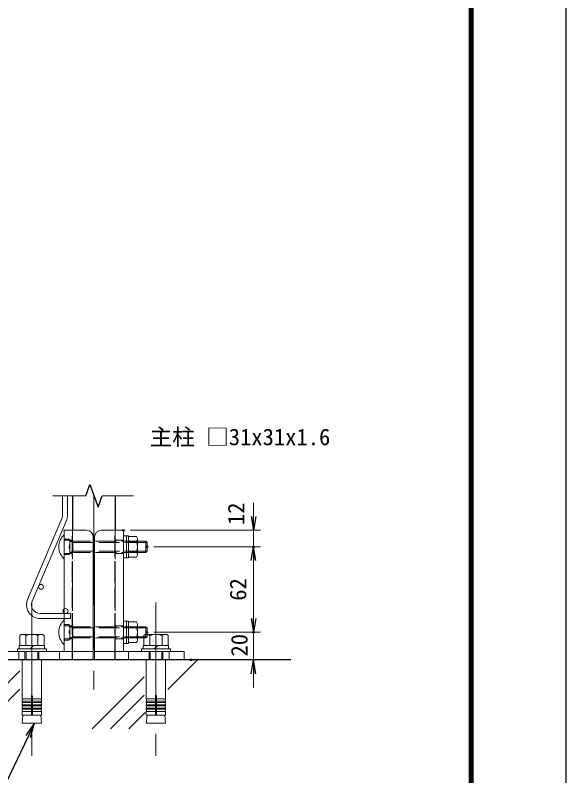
# Model space of a CAD drawing. Units: millimetres, scale not verified. Extents: x -4200 to 4200, y -2970 to 2970.
# Drawn here: x 2603 to 4200, y -922 to 1284 of the extents above; entities that cross this region are included whole.
import ezdxf
from ezdxf.enums import TextEntityAlignment as Align

# ---------------------------------------------------------------- set-up
doc = ezdxf.new("R2010")
doc.units = ezdxf.units.MM
doc.header["$LTSCALE"] = 10
doc.header["$PDMODE"] = 32
doc.header["$PDSIZE"] = 5
doc.linetypes.add('DASHED', pattern=[7.5, 6, -1.5])
doc.linetypes.add('USER1', pattern=[50.8, 31.75, -6.35, 6.35, -6.35])
for name, color, linetype, lineweight in [('0-0_D-STR-DIM', 7, 'Continuous', 13), ('0-1_D-STR3', 3, 'Continuous', 13), ('0-2_D-BMK', 2, 'USER1', 13), ('0-3_D-STR1', 1, 'Continuous', 25), ('0-4_D-BGD', 7, 'Continuous', 25), ('0-5_D-STR2', 7, 'Continuous', 13), ('0-6_0', 7, 'Continuous', 25), ('0-8_D-STR-TXT', 7, 'Continuous', 25), ('0-A_D-DCR-HCH', 7, 'Continuous', 13), ('0-C_D-TTL', 7, 'Continuous', 25)]:
    doc.layers.add(name, color=color, linetype=linetype, lineweight=lineweight)
doc.layers.add('0-7_Defpoints', color=7, linetype='Continuous')
doc.styles.add('ＭＳ ゴシック', font='')
doc.styles.get('ＭＳ ゴシック').set_extended_font_data('MS Gothic')

# ---------------------------------------------------------------- blocks, each defined once
blk = doc.blocks.new('ベースプレート部品\u3000側面図')
at = {"layer": '0-1_D-STR3'}
for p, q in [((39172.31, 25706.48), (39012.31, 25706.48)), ((39012.31, 25706.48), (39012.31, 24826.48)), ((39222.31, 24766.48), (39222.31, 25656.48)), ((39222.31, 24826.48), (38572.31, 24826.48)), ((38572.31, 24826.48), (38572.31, 24766.48)), ((39222.31, 24766.48), (38572.31, 24766.48))]:
    blk.add_line(p, q, dxfattribs=at)
at = {"layer": '0-1_D-STR3', "linetype": 'DASHED'}
for p, q in [((39072.31, 25706.48), (39072.31, 24826.48)), ((39072.31, 25633.98), (39012.31, 25633.98)), ((39072.31, 25538.98), (39012.31, 25538.98)), ((39072.31, 25013.98), (39012.31, 25013.98)), ((39072.31, 24918.98), (39012.31, 24918.98)), ((38682.31, 24826.48), (38682.31, 24766.48)), ((38977.31, 24826.48), (38977.31, 24766.48))]:
    blk.add_line(p, q, dxfattribs=at)
at = {"layer": '0-1_D-STR3'}
blk.add_arc((39172.31, 25656.48), 50, 0, 90, dxfattribs=at)
blk = doc.blocks.new('_Open')
at = {"layer": '0-6_0'}
blk.add_line((-10, 1.667), (0, 0), dxfattribs=at)
blk.add_lwpolyline([(-10, -1.667), (0, 0), (-10, 0)], dxfattribs=at)
blk = doc.blocks.new('BREAK')
at = {"layer": '0-6_0'}
for p, q in [((352.4, 128.3), (0, 256.5)), ((-352.4, -128.3), (352.4, 128.3)), ((0, -256.5), (-352.4, -128.3))]:
    blk.add_line(p, q, dxfattribs=at)
blk = doc.blocks.new('MLeader14')
at = {"layer": '0-8_D-STR-TXT'}
blk.add_line((2635.12, -805), (2658.56, -771.91), dxfattribs=at)
for points in [[(2647.12, -810.81), (2658.56, -771.91), (2641.12, -807.91)], [(2641.12, -807.91), (2534.84, -1027.32), (1784.12, -1027.32), (1776.92, -1027.32)]]:
    blk.add_lwpolyline(points, dxfattribs=at)

msp = doc.modelspace()

# ---------------------------------------------------------------- linework, layer by layer
at = {"layer": '0-0_D-STR-DIM'}
for p, q in [((3294.67, -170.07), (3294.67, -130.07)), ((2937.52, -210.07), (3314.67, -210.07)), ((3294.67, -210.07), (3294.67, -258.08)), ((3005.53, -258.08), (3314.67, -258.08)), ((3005.53, -258.08), (3314.67, -258.08)), ((3294.67, -298.08), (3294.67, -466.08)), ((3294.67, -298.08), (3294.67, -338.08)), ((3294.67, -466.08), (3294.67, -426.08)), ((3005.53, -506.08), (3314.67, -506.08)), ((3005.53, -506.08), (3314.67, -506.08)), ((3294.67, -586.08), (3294.67, -506.08)), ((3133.52, -586.08), (3314.67, -586.08)), ((3294.67, -626.08), (3294.67, -666.08))]:
    msp.add_line(p, q, dxfattribs=at)
at = {"layer": '0-1_D-STR3'}
for p, q in [((2745.52, -294.08), (2745.52, -222.08)), ((2925.52, -226.08), (2925.52, -290.08)), ((2931.92, -226.08), (2925.52, -226.08)), ((2931.92, -228.08), (2931.92, -288.08)), ((2931.92, -228.08), (2955.12, -228.08)), ((2957.92, -234.97), (2957.92, -281.15)), ((2957.92, -242.06), (2982.32, -242.06)), ((2982.32, -274.06), (2982.32, -242.06)), ((2982.32, -242.06), (2985.52, -245.26)), ((2931.92, -243.08), (2955.12, -243.08)), ((2957.92, -245.26), (2982.32, -245.26)), ((2985.52, -270.86), (2985.52, -245.26)), ((2931.92, -273.08), (2955.12, -273.08)), ((2957.92, -270.86), (2982.32, -270.86)), ((2957.92, -274.06), (2982.32, -274.06)), ((2982.32, -274.06), (2985.52, -270.86)), ((2931.92, -288.08), (2955.12, -288.08)), ((2745.52, -542.08), (2745.52, -470.08)), ((2925.52, -474.08), (2925.52, -538.08)), ((2931.92, -474.08), (2925.52, -474.08)), ((2931.92, -476.08), (2931.92, -536.08)), ((2931.92, -476.08), (2955.12, -476.08)), ((2957.92, -482.97), (2957.92, -529.15)), ((2931.92, -491.08), (2955.12, -491.08)), ((2957.92, -490.06), (2982.32, -490.06)), ((2957.92, -493.26), (2982.32, -493.26)), ((2982.32, -522.06), (2982.32, -490.06)), ((2982.32, -490.06), (2985.52, -493.26)), ((2985.52, -518.86), (2985.52, -493.26)), ((2616.32, -544.08), (2616.32, -515.28)), ((2679.22, -512.08), (2624.72, -512.08)), ((2633.92, -515.28), (2633.92, -544.08)), ((2669.12, -515.28), (2669.12, -544.08)), ((2686.72, -544.08), (2686.72, -515.28)), ((2931.92, -521.08), (2955.12, -521.08)), ((2957.92, -518.86), (2982.32, -518.86)), ((2957.92, -522.06), (2982.32, -522.06)), ((2976.32, -544.08), (2976.32, -515.28)), ((2982.32, -522.06), (2985.52, -518.86)), ((3039.22, -512.08), (2984.72, -512.08)), ((2993.92, -515.28), (2993.92, -544.08)), ((3029.12, -515.28), (3029.12, -544.08)), ((3046.72, -544.08), (3046.72, -515.28)), ((2646.52, -554.08), (2656.52, -544.08)), ((2931.92, -536.08), (2955.12, -536.08)), ((3006.52, -554.08), (3016.52, -544.08)), ((2631.52, -586.08), (2631.52, -562.08)), ((2634.72, -586.08), (2634.72, -562.08)), ((2668.32, -586.08), (2668.32, -562.08)), ((2671.52, -586.08), (2671.52, -562.08)), ((2991.52, -586.08), (2991.52, -562.08)), ((2994.72, -586.08), (2994.72, -562.08)), ((3028.32, -586.08), (3028.32, -562.08)), ((3031.52, -586.08), (3031.52, -562.08)), ((2650.02, -706.08), (2623.52, -706.08)), ((2650.02, -690.91), (2650.02, -746.08)), ((2653.02, -690.91), (2653.02, -746.08)), ((2653.02, -706.08), (2679.52, -706.08)), ((3010.02, -706.08), (2983.52, -706.08)), ((3010.02, -690.91), (3010.02, -746.08)), ((3013.02, -690.91), (3013.02, -746.08)), ((3013.02, -706.08), (3039.52, -706.08)), ((2650.02, -716.08), (2622.69, -716.08)), ((2650.02, -726.08), (2623.52, -726.08)), ((2653.02, -716.08), (2679.52, -716.08)), ((2653.02, -726.08), (2679.52, -726.08)), ((3010.02, -716.08), (2982.69, -716.08)), ((3010.02, -726.08), (2983.52, -726.08)), ((3013.02, -716.08), (3039.52, -716.08)), ((3013.02, -726.08), (3039.52, -726.08)), ((2650.02, -736.08), (2623.52, -736.08)), ((2653.02, -736.08), (2679.52, -736.08)), ((3010.02, -736.08), (2983.52, -736.08)), ((3013.02, -736.08), (3039.52, -736.08))]:
    msp.add_line(p, q, dxfattribs=at)
at = {"layer": '0-1_D-STR3', "linetype": 'DASHED'}
for p, q in [((2745.52, -235.48), (2759.12, -235.48)), ((2759.12, -235.48), (2761.52, -239.63)), ((2761.52, -276.52), (2761.52, -239.63)), ((2761.52, -242.08), (2957.92, -242.06)), ((2761.52, -242.08), (2770.32, -245.28)), ((2770.32, -274.08), (2770.32, -242.08)), ((2770.32, -245.28), (2957.92, -245.26)), ((2745.52, -280.68), (2759.12, -280.68)), ((2759.12, -280.68), (2761.52, -276.52)), ((2761.52, -274.08), (2770.32, -270.88)), ((2761.52, -274.08), (2957.92, -274.06)), ((2770.32, -270.88), (2957.92, -270.86)), ((2745.52, -483.48), (2759.12, -483.48)), ((2759.12, -483.48), (2761.52, -487.63)), ((2761.52, -524.52), (2761.52, -487.63)), ((2761.52, -490.08), (2957.92, -490.06)), ((2761.52, -490.08), (2770.32, -493.28)), ((2770.32, -522.08), (2770.32, -490.08)), ((2770.32, -493.28), (2957.92, -493.26)), ((2745.52, -528.68), (2759.12, -528.68)), ((2759.12, -528.68), (2761.52, -524.52)), ((2761.52, -522.08), (2770.32, -518.88)), ((2761.52, -522.08), (2957.92, -522.06)), ((2770.32, -518.88), (2957.92, -518.86))]:
    msp.add_line(p, q, dxfattribs=at)
at = {"layer": '0-1_D-STR3'}
for points in [[(2925.52, -226.08), (2925.52, -290.08), (2917.52, -290.08), (2917.52, -226.08)], [(2925.52, -474.08), (2925.52, -538.08), (2917.52, -538.08), (2917.52, -474.08)], [(2693.52, -554.08), (2693.52, -562.08), (2609.52, -562.08), (2609.52, -554.08)], [(3053.52, -554.08), (3053.52, -562.08), (2969.52, -562.08), (2969.52, -554.08)]]:
    msp.add_lwpolyline(points, close=True, dxfattribs=at)
for points in [[(2931.92, -226.08), (2931.92, -290.08), (2925.52, -290.08)], [(2931.92, -474.08), (2931.92, -538.08), (2925.52, -538.08)], [(2614.72, -554.08), (2614.72, -544.08), (2688.32, -544.08), (2688.32, -554.08)], [(2974.72, -554.08), (2974.72, -544.08), (3048.32, -544.08), (3048.32, -554.08)], [(2653.02, -699.41), (2679.52, -699.41), (2679.52, -586.08), (2623.52, -586.08), (2623.52, -699.41), (2650.02, -699.41)], [(3013.02, -699.41), (3039.52, -699.41), (3039.52, -586.08), (2983.52, -586.08), (2983.52, -699.41), (3010.02, -699.41)], [(2624.77, -699.41), (2623.52, -706.08), (2623.52, -709.41), (2650.02, -709.41)], [(2678.27, -699.41), (2679.52, -706.08), (2679.52, -709.41), (2653.02, -709.41)], [(2984.77, -699.41), (2983.52, -706.08), (2983.52, -709.41), (3010.02, -709.41)], [(3038.27, -699.41), (3039.52, -706.08), (3039.52, -709.41), (3013.02, -709.41)], [(2624.77, -709.41), (2623.52, -716.08), (2623.52, -719.41), (2650.02, -719.41)], [(2624.77, -719.41), (2623.52, -726.08), (2623.52, -729.41), (2650.02, -729.41)], [(2678.27, -709.41), (2679.52, -716.08), (2679.52, -719.41), (2653.02, -719.41)], [(2678.27, -719.41), (2679.52, -726.08), (2679.52, -729.41), (2653.02, -729.41)], [(2984.77, -709.41), (2983.52, -716.08), (2983.52, -719.41), (3010.02, -719.41)], [(2984.77, -719.41), (2983.52, -726.08), (2983.52, -729.41), (3010.02, -729.41)], [(3038.27, -709.41), (3039.52, -716.08), (3039.52, -719.41), (3013.02, -719.41)], [(3038.27, -719.41), (3039.52, -726.08), (3039.52, -729.41), (3013.02, -729.41)], [(2678.27, -729.41), (2679.52, -736.08), (2679.52, -746.08), (2623.52, -746.08), (2623.52, -736.08), (2624.77, -729.41)], [(2677.42, -746.08), (2679.52, -770.08), (2623.52, -770.08), (2625.62, -746.08)], [(2679.52, -746.08), (2652.77, -746.08), (2623.52, -746.08)], [(3038.27, -729.41), (3039.52, -736.08), (3039.52, -746.08), (2983.52, -746.08), (2983.52, -736.08), (2984.77, -729.41)], [(3037.42, -746.08), (3039.52, -770.08), (2983.52, -770.08), (2985.62, -746.08)], [(3039.52, -746.08), (3012.77, -746.08), (2983.52, -746.08)]]:
    msp.add_lwpolyline(points, dxfattribs=at)
for centre, radius, start, end in [((2778.02, -258.08), 48.5, 132.07502, 227.92498), ((2946.54, -235.58), 11.39, 318.83491, 41.16509), ((2916.34, -258.08), 41.58, 338.85295, 21.14705), ((2946.53, -280.58), 11.4, 318.86505, 41.13495), ((2778.02, -506.08), 48.5, 132.07502, 227.92498), ((2946.54, -483.58), 11.39, 318.83491, 41.16509), ((2916.34, -506.08), 41.58, 338.85295, 21.14705), ((2625.12, -525.75), 13.68, 49.96723, 130.03277), ((2651.52, -562.08), 50, 69.39031, 110.60969), ((2677.92, -525.51), 13.5, 49.3117, 130.6883), ((2946.53, -528.58), 11.4, 318.86505, 41.13495), ((2985.12, -525.75), 13.68, 49.96723, 130.03277), ((3011.52, -562.08), 50, 69.39031, 110.60969), ((3037.92, -525.51), 13.5, 49.3117, 130.6883), ((2651.52, -690.91), 1.5, 0, 180), ((3011.52, -690.91), 1.5, 0, 180)]:
    msp.add_arc(centre, radius, start, end, dxfattribs=at)
at = {"layer": '0-1_D-STR3', "linetype": 'DASHED'}
for centre, radius, start, end in [((2733.51, -246.78), 27.99, 336.18668, 23.81332), ((2733.72, -269.38), 27.8, 336.0128, 23.9872), ((2733.51, -494.78), 27.99, 336.18668, 23.81332), ((2733.72, -517.38), 27.8, 336.0128, 23.9872)]:
    msp.add_arc(centre, radius, start, end, dxfattribs=at)
at = {"layer": '0-2_D-BMK'}
for p, q in [((2831.52, -110.21), (2831.52, -673.09)), ((2651.52, -419.68), (2651.52, -911.69)), ((3011.52, -419.68), (3011.52, -911.69))]:
    msp.add_line(p, q, dxfattribs=at)
at = {"layer": '0-3_D-STR1'}
for p, q in [((2769.52, -110.21), (2769.52, -210.08)), ((2893.52, -110.21), (2893.52, -210.08))]:
    msp.add_line(p, q, dxfattribs=at)
at = {"layer": '0-3_D-STR1', "linetype": 'DASHED'}
for p, q in [((2769.52, -586.08), (2769.52, -210.08)), ((2893.52, -586.08), (2893.52, -210.08))]:
    msp.add_line(p, q, dxfattribs=at)
at = {"layer": '0-4_D-BGD'}
msp.add_line((3402.95, -586.08), (2393.03, -586.08), dxfattribs=at)
at = {"layer": '0-5_D-STR2'}
for p, q in [((2740.72, -165.84), (2740.72, -110.21)), ((2755.12, -165.84), (2755.12, -110.21)), ((2639.1, -410.45), (2738.68, -175.84)), ((2652.35, -416.08), (2751.94, -181.47)), ((2763.12, -451.68), (2675.92, -451.68)), ((2763.12, -451.68), (2763.12, -466.08)), ((2763.12, -466.08), (2675.92, -466.08))]:
    msp.add_line(p, q, dxfattribs=at)
for centre in [(2678.05, -373.98), (2749.12, -444.48)]:
    msp.add_circle(centre, 7.2, dxfattribs=at)
for centre, radius, start, end in [((2715.12, -165.84), 25.6, 337, 0), ((2715.12, -165.84), 40, 337, 0), ((2675.92, -426.08), 40, 157, 270), ((2675.92, -426.08), 25.6, 157, 270)]:
    msp.add_arc(centre, radius, start, end, dxfattribs=at)
at = {"layer": '0-7_Defpoints'}
for p in [(2917.52, -210.07), (2985.53, -258.08), (3294.67, -258.08), (2985.53, -506.08), (3294.67, -506.08), (3294.67, -506.08), (3113.52, -586.08)]:
    msp.add_point(p, dxfattribs=at)
at = {"layer": '0-A_D-DCR-HCH'}
for p, q in [((2712.53, -110.21), (2807.58, -110.21)), ((2855.46, -110.21), (2946.39, -110.21)), ((3046.08, -672.29), (3132.29, -586.08)), ((2448.93, -786.08), (2616.86, -618.14)), ((2826.22, -786.08), (2976.88, -635.43)), ((2501.96, -786.08), (2616.86, -671.17)), ((2879.26, -786.08), (2976.88, -688.46)), ((2932.29, -786.08), (2980.14, -738.23))]:
    msp.add_line(p, q, dxfattribs=at)
at = {"layer": '0-C_D-TTL', "color": 2}
msp.add_lwpolyline([(-4199.62, 2970), (4200.38, 2970), (4200.38, -2970), (-4199.62, -2970)], close=True, dxfattribs=at)
at = {"layer": '0-C_D-TTL'}
for points in [[(-3929.62, 2750), (3930.38, 2750), (3930.38, -2750), (-3929.62, -2750)], [(-3927.12, 2747.5), (3927.88, 2747.5), (3927.88, -2747.5), (-3927.12, -2747.5)], [(-3924.62, 2745), (3925.38, 2745), (3925.38, -2745), (-3924.62, -2745)], [(-3922.12, 2742.5), (3922.88, 2742.5), (3922.88, -2742.5), (-3922.12, -2742.5)], [(-3919.62, 2740), (3920.38, 2740), (3920.38, -2740), (-3919.62, -2740)]]:
    msp.add_lwpolyline(points, close=True, dxfattribs=at)

# ---------------------------------------------------------------- block references
at = {"layer": '0-0_D-STR-DIM', "xscale": 4, "yscale": 4}
for p, rotation in [((3294.67, -210.07), 270), ((3294.67, -258.08), 90), ((3294.67, -258.08), 90), ((3294.67, -506.08), 270), ((3294.67, -506.08), 270), ((3294.67, -586.08), 90)]:
    msp.add_blockref('_Open', p, dxfattribs=dict(at, rotation=rotation))
at = {"layer": '0-0_D-STR-DIM', "yscale": 0.4}
for p, xscale in [((-12859.4, -10492.67), 0.4), ((18522.44, -10492.67), -0.4)]:
    msp.add_blockref('ベースプレート部品\u3000側面図', p, dxfattribs=dict(at, xscale=xscale))
at = {"layer": '0-8_D-STR-TXT'}
msp.add_blockref('MLeader14', (0, 0), dxfattribs=at)
at = {"layer": '0-A_D-DCR-HCH', "xscale": 0.09333333, "yscale": 0.09333333, "rotation": 270}
msp.add_blockref('BREAK', (2831.52, -110.21), dxfattribs=at)

# ---------------------------------------------------------------- texts
at = {"layer": '0-0_D-STR-DIM', "style": 'ＭＳ ゴシック'}
for s, p in [('12', (3282.51, -194.92)), ('62', (3287.92, -414.55)), ('20', (3291.64, -576.23))]:
    msp.add_text(s, height=48.09, rotation=90, dxfattribs=at).set_placement(p, align=Align.BOTTOM_LEFT)
at = {"layer": '0-8_D-STR-TXT', "style": 'ＭＳ ゴシック'}
msp.add_text('主柱 □31x31x1.6', height=48.09, dxfattribs=at).set_placement((2993.26, 22.27), align=Align.BOTTOM_LEFT)

doc.saveas('drawing.dxf')
